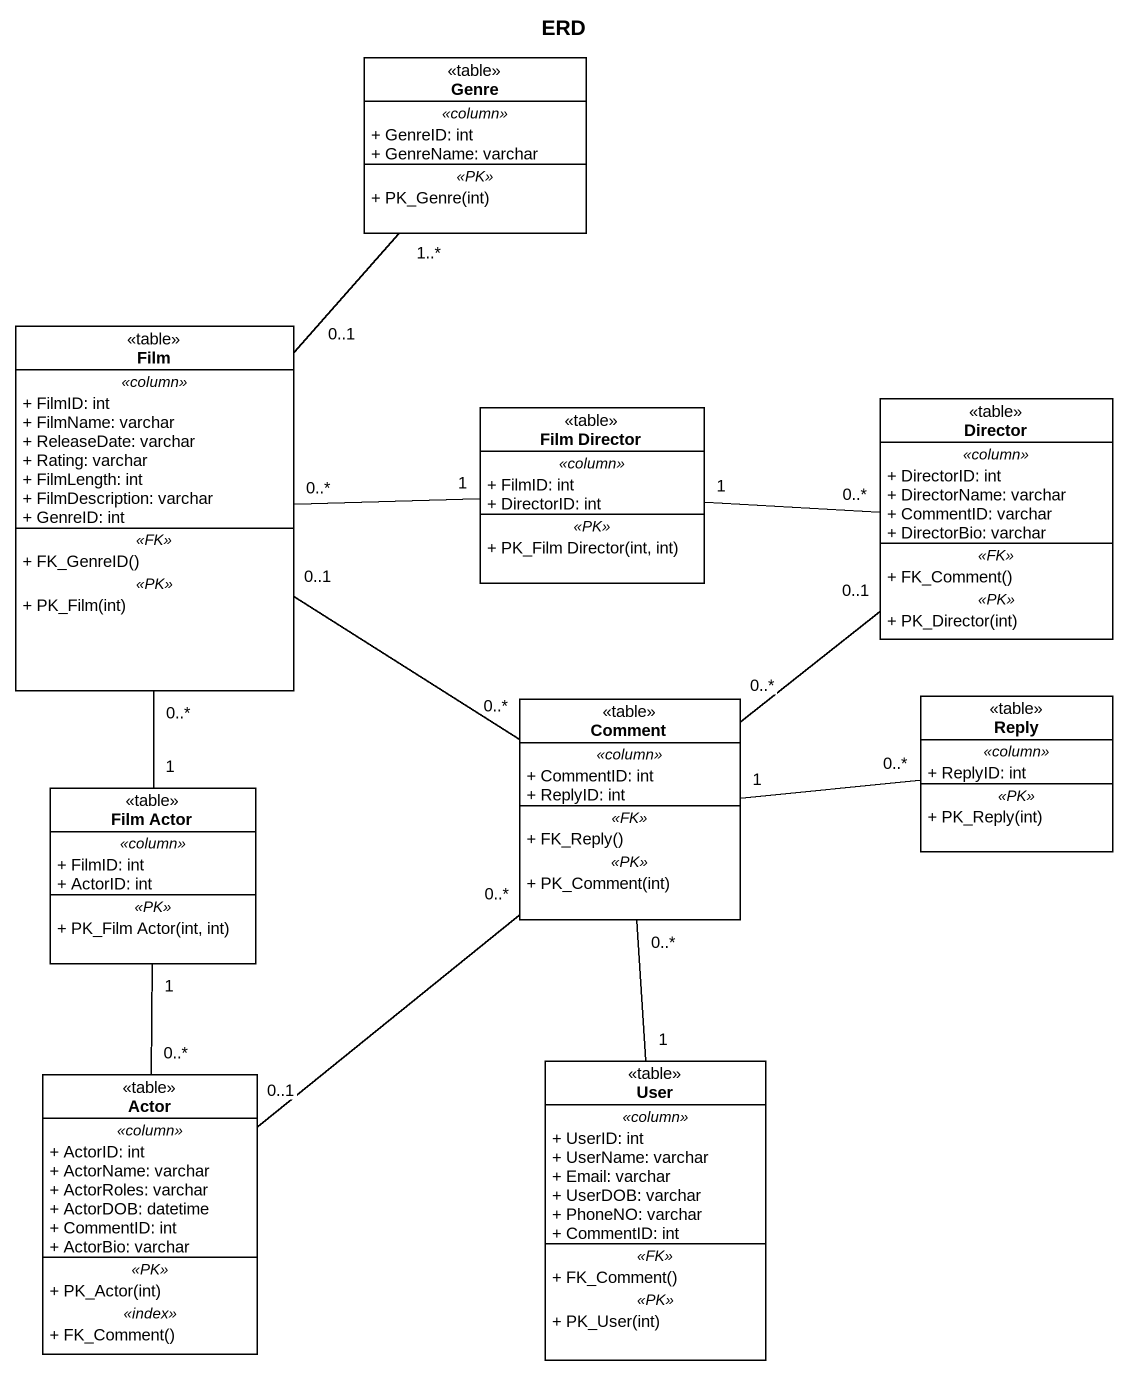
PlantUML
@startuml
title ERD
hide circle
hide empty members
skinparam classAttributeIconSize 0
class Genre <<table>> {
  .. <<column>> ..
  + GenreID: int
  + GenreName: varchar
  .. <<PK>> ..
  + PK_Genre(int)
}
class Film <<table>> {
  .. <<column>> ..
  + FilmID: int
  + FilmName: varchar
  + ReleaseDate: varchar
  + Rating: varchar
  + FilmLength: int
  + FilmDescription: varchar
  + GenreID: int
  .. <<FK>> ..
  + FK_GenreID()
  .. <<PK>> ..
  + PK_Film(int)
}
class "Film Director" as Film_Director <<table>> {
  .. <<column>> ..
  + FilmID: int
  + DirectorID: int
  .. <<PK>> ..
  + PK_Film Director(int, int)
}
class Director <<table>> {
  .. <<column>> ..
  + DirectorID: int
  + DirectorName: varchar
  + CommentID: varchar
  + DirectorBio: varchar
  .. <<FK>> ..
  + FK_Comment()
  .. <<PK>> ..
  + PK_Director(int)
}
class Comment <<table>> {
  .. <<column>> ..
  + CommentID: int
  + ReplyID: int
  .. <<FK>> ..
  + FK_Reply()
  .. <<PK>> ..
  + PK_Comment(int)
}
class Reply <<table>> {
  .. <<column>> ..
  + ReplyID: int
  .. <<PK>> ..
  + PK_Reply(int)
}
class "Film Actor" as Film_Actor <<table>> {
  .. <<column>> ..
  + FilmID: int
  + ActorID: int
  .. <<PK>> ..
  + PK_Film Actor(int, int)
}
class User <<table>> {
  .. <<column>> ..
  + UserID: int
  + UserName: varchar
  + Email: varchar
  + UserDOB: varchar
  + PhoneNO: varchar
  + CommentID: int
  .. <<FK>> ..
  + FK_Comment()
  .. <<PK>> ..
  + PK_User(int)
}
class "Actor" as Actor_ <<table>> {
  .. <<column>> ..
  + ActorID: int
  + ActorName: varchar
  + ActorRoles: varchar
  + ActorDOB: datetime
  + CommentID: int
  + ActorBio: varchar
  .. <<PK>> ..
  + PK_Actor(int)
  .. <<index>> ..
  + FK_Comment()
}
Genre "1..*" -- "0..1" Film
Film "0..*" -right- "1" Film_Director
Film "0..1" -- "0..*" Comment
Film "0..*" -- "1" Film_Actor
Film_Director "1" -right- "0..*" Director
Director "0..1" -- "0..*" Comment
Comment "1" -right- "0..*" Reply
Comment "0..*" -- "1" User
Film_Actor "1" -- "0..*" Actor_
Actor_ "0..1" -up- "0..*" Comment
@enduml
